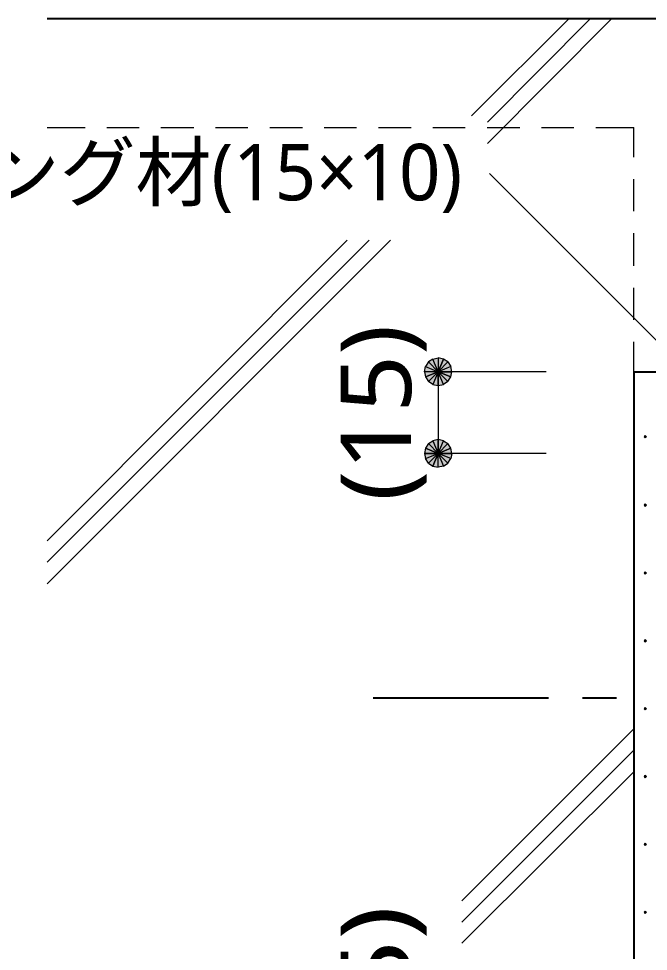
# Model space of a CAD drawing. Header units: millimetres. Extents: x 0 to 420, y 0 to 297.
# Drawn here: x 40.86 to 64.04, y 101.05 to 135.38 of the extents above; entities that cross this region are included whole.
import ezdxf
from ezdxf.enums import TextEntityAlignment as Align

# ---------------------------------------------------------------- set-up
doc = ezdxf.new("R2010")
doc.units = ezdxf.units.MM
doc.styles.add('kst32b', font='NotoSansJP-Variable.ttf')

msp = doc.modelspace()

# ---------------------------------------------------------------- hatches: boundary and pattern name
h = msp.add_hatch(color=7)
h.paths.add_polyline_path([(55.944, 122.746), (55.838, 122.576), (56.303, 122.386), (55.944, 122.746)])
h.paths.add_polyline_path([(55.838, 122.576), (56.303, 122.386), (55.795, 122.386), (55.838, 122.576)])
h.paths.add_polyline_path([(56.303, 122.386), (55.795, 122.386), (55.838, 122.195), (56.303, 122.386)])
h = msp.add_hatch(color=7)
h.paths.add_polyline_path([(56.494, 122.851), (56.303, 122.894), (56.303, 122.386), (56.494, 122.851)])
h.paths.add_polyline_path([(56.303, 122.894), (56.303, 122.386), (56.113, 122.851), (56.303, 122.894)])
h.paths.add_polyline_path([(56.303, 122.386), (56.113, 122.851), (55.944, 122.746), (56.303, 122.386)])
h = msp.add_hatch(color=7)
h.paths.add_polyline_path([(56.811, 122.386), (56.769, 122.576), (56.303, 122.386), (56.811, 122.386)])
h.paths.add_polyline_path([(56.769, 122.576), (56.303, 122.386), (56.663, 122.746), (56.769, 122.576)])
h.paths.add_polyline_path([(56.303, 122.386), (56.663, 122.746), (56.494, 122.851), (56.303, 122.386)])
h = msp.add_hatch(color=7)
h.paths.add_polyline_path([(55.838, 122.195), (55.944, 122.026), (56.303, 122.386), (55.838, 122.195)])
h.paths.add_polyline_path([(55.944, 122.026), (56.303, 122.386), (56.113, 121.92), (55.944, 122.026)])
h.paths.add_polyline_path([(56.303, 122.386), (56.113, 121.92), (56.303, 121.878), (56.303, 122.386)])
h = msp.add_hatch(color=7)
h.paths.add_polyline_path([(56.303, 121.878), (56.494, 121.92), (56.303, 122.386), (56.303, 121.878)])
h.paths.add_polyline_path([(56.494, 121.92), (56.303, 122.386), (56.663, 122.026), (56.494, 121.92)])
h.paths.add_polyline_path([(56.303, 122.386), (56.663, 122.026), (56.769, 122.195), (56.303, 122.386)])
for points in [[(56.769, 122.195), (56.811, 122.386), (56.303, 122.386), (56.769, 122.195)], [(63.923, 120.036), (63.902, 120.015), (63.881, 119.994), (63.902, 119.973), (63.923, 119.951), (63.945, 119.973), (63.966, 119.994), (63.945, 120.015), (63.923, 120.036)], [(55.838, 119.571), (55.795, 119.38), (56.303, 119.38), (55.838, 119.571)], [(63.923, 117.517), (63.902, 117.496), (63.881, 117.475), (63.902, 117.454), (63.923, 117.433), (63.945, 117.454), (63.966, 117.475), (63.945, 117.496), (63.923, 117.517)], [(63.923, 115.02), (63.902, 114.998), (63.881, 114.977), (63.902, 114.956), (63.923, 114.935), (63.945, 114.956), (63.966, 114.977), (63.945, 114.998), (63.923, 115.02)], [(63.923, 112.522), (63.902, 112.501), (63.881, 112.48), (63.902, 112.459), (63.923, 112.437), (63.945, 112.459), (63.966, 112.48), (63.945, 112.501), (63.923, 112.522)], [(63.923, 110.024), (63.902, 110.003), (63.881, 109.982), (63.902, 109.961), (63.923, 109.94), (63.945, 109.961), (63.966, 109.982), (63.945, 110.003), (63.923, 110.024)], [(63.923, 107.527), (63.902, 107.505), (63.881, 107.484), (63.902, 107.463), (63.923, 107.442), (63.945, 107.463), (63.966, 107.484), (63.945, 107.505), (63.923, 107.527)], [(63.923, 105.029), (63.902, 105.008), (63.881, 104.987), (63.902, 104.966), (63.923, 104.944), (63.945, 104.966), (63.966, 104.987), (63.945, 105.008), (63.923, 105.029)], [(63.923, 102.531), (63.902, 102.51), (63.881, 102.489), (63.902, 102.468), (63.923, 102.447), (63.945, 102.468), (63.966, 102.489), (63.945, 102.51), (63.923, 102.531)]]:
    msp.add_hatch(color=7).paths.add_polyline_path(points)
h = msp.add_hatch(color=7)
h.paths.add_polyline_path([(56.303, 119.888), (56.113, 119.846), (56.303, 119.38), (56.303, 119.888)])
h.paths.add_polyline_path([(56.113, 119.846), (56.303, 119.38), (55.944, 119.74), (56.113, 119.846)])
h.paths.add_polyline_path([(56.303, 119.38), (55.944, 119.74), (55.838, 119.571), (56.303, 119.38)])
h = msp.add_hatch(color=7)
h.paths.add_polyline_path([(56.769, 119.571), (56.663, 119.74), (56.303, 119.38), (56.769, 119.571)])
h.paths.add_polyline_path([(56.663, 119.74), (56.303, 119.38), (56.494, 119.846), (56.663, 119.74)])
h.paths.add_polyline_path([(56.303, 119.38), (56.494, 119.846), (56.303, 119.888), (56.303, 119.38)])
h = msp.add_hatch(color=7)
h.paths.add_polyline_path([(56.663, 119.02), (56.769, 119.189), (56.303, 119.38), (56.663, 119.02)])
h.paths.add_polyline_path([(56.769, 119.189), (56.303, 119.38), (56.811, 119.38), (56.769, 119.189)])
h.paths.add_polyline_path([(56.303, 119.38), (56.811, 119.38), (56.769, 119.571), (56.303, 119.38)])
h = msp.add_hatch(color=7)
h.paths.add_polyline_path([(55.795, 119.38), (55.838, 119.189), (56.303, 119.38), (55.795, 119.38)])
h.paths.add_polyline_path([(55.838, 119.189), (56.303, 119.38), (55.944, 119.02), (55.838, 119.189)])
h.paths.add_polyline_path([(56.303, 119.38), (55.944, 119.02), (56.113, 118.914), (56.303, 119.38)])
h = msp.add_hatch(color=7)
h.paths.add_polyline_path([(56.113, 118.914), (56.303, 118.872), (56.303, 119.38), (56.113, 118.914)])
h.paths.add_polyline_path([(56.303, 118.872), (56.303, 119.38), (56.494, 118.914), (56.303, 118.872)])
h.paths.add_polyline_path([(56.303, 119.38), (56.494, 118.914), (56.663, 119.02), (56.303, 119.38)])

# ---------------------------------------------------------------- linework, layer by layer
at = {"lineweight": 25}
for points in [[(41.91, 135.382), (65.511, 135.382)], [(63.5, 122.386), (63.5, 97.388)], [(63.5, 122.386), (68.495, 122.386)], [(53.912, 110.384), (60.367, 110.384)], [(61.616, 110.384), (62.865, 110.384)]]:
    msp.add_lwpolyline(points, dxfattribs=at)
at = {"lineweight": 13}
for points in [[(57.531, 131.805), (61.129, 135.382)], [(58.124, 131.572), (61.912, 135.382)], [(58.124, 130.789), (62.696, 135.382)], [(41.91, 131.381), (43.307, 131.381)], [(44.111, 131.381), (45.297, 131.381)], [(46.101, 131.381), (47.307, 131.381)], [(48.112, 131.381), (49.297, 131.381)], [(50.102, 131.381), (51.308, 131.381)], [(52.112, 131.381), (53.298, 131.381)], [(54.102, 131.381), (55.309, 131.381)], [(56.113, 131.381), (57.298, 131.381)], [(58.103, 131.381), (59.309, 131.381)], [(60.113, 131.381), (61.299, 131.381)], [(62.103, 131.381), (63.5, 131.381)], [(63.5, 130.281), (63.5, 131.381)], [(67.501, 120.375), (58.187, 129.688)], [(63.5, 128.291), (63.5, 129.476)], [(63.5, 126.28), (63.5, 127.487)], [(41.91, 116.163), (52.959, 127.233)], [(41.91, 115.379), (53.763, 127.233)], [(41.91, 114.575), (54.546, 127.233)], [(63.5, 124.291), (63.5, 125.476)], [(63.5, 122.386), (63.5, 123.486)], [(56.303, 122.386), (56.303, 119.38)], [(60.283, 122.386), (56.303, 122.386)], [(60.283, 119.38), (56.303, 119.38)], [(57.171, 102.912), (63.5, 109.241)], [(57.171, 102.129), (63.5, 108.458)], [(57.171, 101.346), (63.5, 107.654)]]:
    msp.add_lwpolyline(points, dxfattribs=at)
at = {"lineweight": 0}
for points in [[(55.838, 122.576), (56.303, 122.386), (55.795, 122.386)], [(55.944, 122.746), (55.838, 122.576), (56.303, 122.386)], [(56.303, 122.386), (56.113, 122.851), (55.944, 122.746)], [(56.303, 122.894), (56.303, 122.386), (56.113, 122.851)], [(56.494, 122.851), (56.303, 122.894), (56.303, 122.386)], [(56.303, 122.386), (56.663, 122.746), (56.494, 122.851)], [(56.769, 122.576), (56.303, 122.386), (56.663, 122.746)], [(56.811, 122.386), (56.769, 122.576), (56.303, 122.386)], [(56.303, 122.386), (55.795, 122.386), (55.838, 122.195)], [(55.838, 122.195), (55.944, 122.026), (56.303, 122.386)], [(55.944, 122.026), (56.303, 122.386), (56.113, 121.92)], [(56.303, 122.386), (56.113, 121.92), (56.303, 121.878)], [(56.303, 121.878), (56.494, 121.92), (56.303, 122.386)], [(56.494, 121.92), (56.303, 122.386), (56.663, 122.026)], [(56.303, 122.386), (56.663, 122.026), (56.769, 122.195)], [(56.769, 122.195), (56.811, 122.386), (56.303, 122.386)], [(56.113, 119.846), (56.303, 119.38), (55.944, 119.74)], [(56.303, 119.888), (56.113, 119.846), (56.303, 119.38)], [(56.303, 119.38), (56.494, 119.846), (56.303, 119.888)], [(56.663, 119.74), (56.303, 119.38), (56.494, 119.846)], [(63.923, 120.036), (63.902, 120.015), (63.881, 119.994), (63.902, 119.973), (63.923, 119.951), (63.945, 119.973), (63.966, 119.994), (63.945, 120.015)], [(55.838, 119.571), (55.795, 119.38), (56.303, 119.38)], [(56.303, 119.38), (55.944, 119.74), (55.838, 119.571)], [(56.769, 119.571), (56.663, 119.74), (56.303, 119.38)], [(56.303, 119.38), (56.811, 119.38), (56.769, 119.571)], [(55.795, 119.38), (55.838, 119.189), (56.303, 119.38)], [(55.838, 119.189), (56.303, 119.38), (55.944, 119.02)], [(56.303, 119.38), (55.944, 119.02), (56.113, 118.914)], [(56.113, 118.914), (56.303, 118.872), (56.303, 119.38)], [(56.303, 118.872), (56.303, 119.38), (56.494, 118.914)], [(56.303, 119.38), (56.494, 118.914), (56.663, 119.02)], [(56.663, 119.02), (56.769, 119.189), (56.303, 119.38)], [(56.769, 119.189), (56.303, 119.38), (56.811, 119.38)], [(63.923, 117.517), (63.902, 117.496), (63.881, 117.475), (63.902, 117.454), (63.923, 117.433), (63.945, 117.454), (63.966, 117.475), (63.945, 117.496)], [(63.923, 115.02), (63.902, 114.998), (63.881, 114.977), (63.902, 114.956), (63.923, 114.935), (63.945, 114.956), (63.966, 114.977), (63.945, 114.998)], [(63.923, 112.522), (63.902, 112.501), (63.881, 112.48), (63.902, 112.459), (63.923, 112.437), (63.945, 112.459), (63.966, 112.48), (63.945, 112.501)], [(63.923, 110.024), (63.902, 110.003), (63.881, 109.982), (63.902, 109.961), (63.923, 109.94), (63.945, 109.961), (63.966, 109.982), (63.945, 110.003)], [(63.923, 107.527), (63.902, 107.505), (63.881, 107.484), (63.902, 107.463), (63.923, 107.442), (63.945, 107.463), (63.966, 107.484), (63.945, 107.505)], [(63.923, 105.029), (63.902, 105.008), (63.881, 104.987), (63.902, 104.966), (63.923, 104.944), (63.945, 104.966), (63.966, 104.987), (63.945, 105.008)], [(63.923, 102.531), (63.902, 102.51), (63.881, 102.489), (63.902, 102.468), (63.923, 102.447), (63.945, 102.468), (63.966, 102.489), (63.945, 102.51)]]:
    msp.add_lwpolyline(points, close=True, dxfattribs=at)

# ---------------------------------------------------------------- texts
at = {"style": 'kst32b'}
for s, height, p, p2 in [('シーリング材(15×10)', 2.07913, (31.2, 128.693), (57.189, 128.693)), ('(15)', 2.5989, (55.309, 117.623), (55.309, 124.12)), ('(5)', 2.5989, (55.309, 97.854), (55.309, 102.726))]:
    msp.add_text(s, height=height, dxfattribs=at).set_placement(p, p2, align=Align.FIT)

doc.saveas('drawing.dxf')
